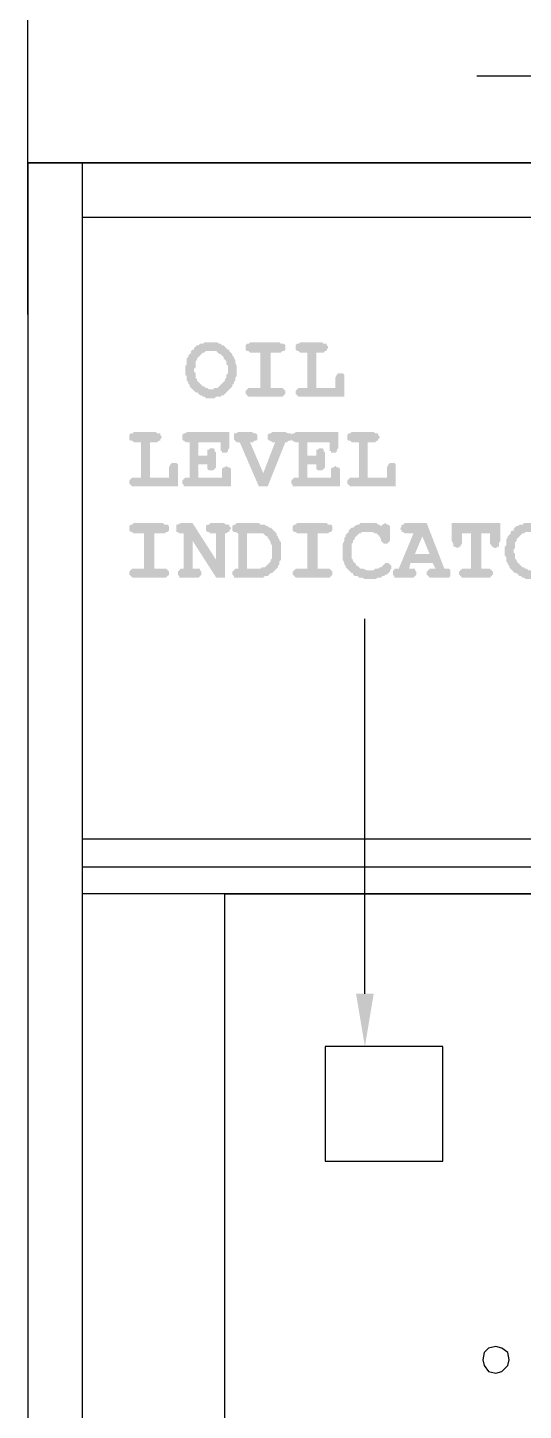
# Model space of a CAD drawing. Header units: feet. Extents: x -99009 to 3252343, y -11094690 to 9035152.
# Drawn here: x 1669927 to 1670157, y -1051098 to -1050455 of the extents above; entities that cross this region are included whole.
import ezdxf

# ---------------------------------------------------------------- set-up
doc = ezdxf.new("R2010")
doc.units = ezdxf.units.FT
doc.linetypes.add('Continous', pattern=[0])
doc.layers.add('BOR', color=6, linetype='Continous')

msp = doc.modelspace()

# ---------------------------------------------------------------- hatches: boundary and pattern name
at = {"layer": 'BOR', "ltscale": 5}
for points in [[(1670012.53137, -1050601.33949), (1670009.11443, -1050601.33949), (1670008.43104, -1050602.02287), (1670007.06427, -1050602.02287), (1670006.38088, -1050602.70626), (1670005.6975, -1050602.70626), (1670005.01411, -1050603.38965), (1670004.33072, -1050604.07303), (1670004.33072, -1050604.75642), (1670003.64733, -1050604.75642), (1670012.53137, -1050605.43981), (1670014.58153, -1050605.43981), (1670015.26491, -1050606.1232), (1670015.9483, -1050606.80658), (1670016.63169, -1050606.80658), (1670017.31507, -1050607.48997), (1670017.99846, -1050608.17336), (1670017.99846, -1050608.85674), (1670018.68185, -1050609.54013), (1670019.36524, -1050610.22352), (1670019.36524, -1050611.59029), (1670020.04862, -1050612.27368), (1670020.04862, -1050614.32384), (1670020.04862, -1050615.69061), (1670019.36524, -1050616.374), (1670019.36524, -1050617.74077), (1670018.68185, -1050618.42416), (1670018.68185, -1050619.10755), (1670017.99846, -1050619.79093), (1670017.31507, -1050620.47432), (1670016.63169, -1050621.15771), (1670015.9483, -1050621.8411), (1670015.26491, -1050622.52448), (1670013.89814, -1050622.52448), (1670013.21475, -1050623.20787), (1670012.53137, -1050623.20787), (1670020.73201, -1050623.20787), (1670021.4154, -1050622.52448), (1670022.09878, -1050621.8411), (1670022.09878, -1050621.15771), (1670022.78217, -1050620.47432), (1670022.78217, -1050619.79093), (1670023.46556, -1050619.10755), (1670023.46556, -1050617.74077), (1670024.14894, -1050617.05739), (1670024.14894, -1050612.27368), (1670023.46556, -1050610.9069), (1670023.46556, -1050609.54013), (1670022.78217, -1050608.85674), (1670022.78217, -1050608.17336), (1670022.09878, -1050607.48997), (1670022.09878, -1050606.80658), (1670021.4154, -1050606.1232), (1670020.73201, -1050605.43981), (1670020.73201, -1050604.75642), (1670020.04862, -1050604.75642), (1670019.36524, -1050604.07303), (1670018.68185, -1050603.38965), (1670017.99846, -1050602.70626), (1670017.31507, -1050602.70626), (1670016.63169, -1050602.02287), (1670015.9483, -1050602.02287), (1670015.26491, -1050601.33949), (1670013.21475, -1050601.33949)], [(1670030.98281, -1050601.33949), (1670030.29943, -1050601.33949), (1670029.61604, -1050602.02287), (1670028.93265, -1050602.02287), (1670028.24927, -1050602.70626), (1670028.24927, -1050604.07303), (1670028.24927, -1050604.75642), (1670028.93265, -1050605.43981), (1670029.61604, -1050605.43981), (1670030.29943, -1050606.1232), (1670035.08314, -1050606.1232), (1670035.08314, -1050622.52448), (1670029.61604, -1050622.52448), (1670028.93265, -1050623.20787), (1670028.24927, -1050623.89126), (1670028.24927, -1050624.57464), (1670028.24927, -1050625.25803), (1670028.93265, -1050625.94142), (1670029.61604, -1050626.6248), (1670045.33394, -1050626.6248), (1670046.01733, -1050625.94142), (1670046.70071, -1050625.25803), (1670046.70071, -1050624.57464), (1670046.70071, -1050623.89126), (1670046.01733, -1050623.20787), (1670045.33394, -1050622.52448), (1670039.86685, -1050622.52448), (1670039.86685, -1050606.1232), (1670044.65055, -1050606.1232), (1670045.33394, -1050605.43981), (1670046.01733, -1050605.43981), (1670046.70071, -1050604.75642), (1670046.70071, -1050602.70626), (1670046.01733, -1050602.02287), (1670044.65055, -1050602.02287), (1670043.96717, -1050601.33949)], [(1670054.21797, -1050601.33949), (1670053.53458, -1050601.33949), (1670052.8512, -1050602.02287), (1670052.16781, -1050602.02287), (1670051.48442, -1050602.70626), (1670051.48442, -1050604.07303), (1670051.48442, -1050604.75642), (1670052.16781, -1050605.43981), (1670052.8512, -1050605.43981), (1670053.53458, -1050606.1232), (1670056.95152, -1050606.1232), (1670056.95152, -1050622.52448), (1670061.05184, -1050622.52448), (1670061.05184, -1050606.1232), (1670064.46878, -1050606.1232), (1670065.15216, -1050605.43981), (1670065.83555, -1050605.43981), (1670065.83555, -1050604.75642), (1670066.51894, -1050604.07303), (1670066.51894, -1050603.38965), (1670065.83555, -1050602.70626), (1670065.83555, -1050602.02287), (1670064.46878, -1050602.02287), (1670063.78539, -1050601.33949)], [(1670003.64733, -1050604.75642), (1670002.96395, -1050605.43981), (1670002.96395, -1050606.1232), (1670002.28056, -1050606.80658), (1670001.59717, -1050607.48997), (1670001.59717, -1050608.17336), (1670000.91379, -1050608.85674), (1670000.91379, -1050611.59029), (1670000.2304, -1050612.27368), (1670000.2304, -1050616.374), (1670000.91379, -1050617.05739), (1670000.91379, -1050619.10755), (1670001.59717, -1050619.79093), (1670001.59717, -1050620.47432), (1670002.28056, -1050621.15771), (1670002.28056, -1050621.8411), (1670002.96395, -1050622.52448), (1670003.64733, -1050623.20787), (1670004.33072, -1050623.89126), (1670005.01411, -1050624.57464), (1670005.6975, -1050624.57464), (1670006.38088, -1050625.25803), (1670007.06427, -1050625.94142), (1670007.74766, -1050625.94142), (1670008.43104, -1050626.6248), (1670009.11443, -1050626.6248), (1670009.79782, -1050627.30819), (1670013.89814, -1050627.30819), (1670014.58153, -1050626.6248), (1670016.63169, -1050626.6248), (1670017.31507, -1050625.94142), (1670017.99846, -1050625.94142), (1670018.68185, -1050625.25803), (1670019.36524, -1050624.57464), (1670020.04862, -1050623.89126), (1670020.73201, -1050623.20787), (1670011.16459, -1050623.20787), (1670010.4812, -1050622.52448), (1670009.79782, -1050622.52448), (1670009.11443, -1050621.8411), (1670008.43104, -1050621.8411), (1670007.74766, -1050621.15771), (1670007.06427, -1050620.47432), (1670006.38088, -1050619.79093), (1670005.6975, -1050619.10755), (1670005.6975, -1050618.42416), (1670005.01411, -1050617.74077), (1670005.01411, -1050615.69061), (1670004.33072, -1050615.00723), (1670004.33072, -1050613.64045), (1670005.01411, -1050612.95707), (1670005.01411, -1050610.22352), (1670005.6975, -1050609.54013), (1670005.6975, -1050608.85674), (1670006.38088, -1050608.17336), (1670007.06427, -1050607.48997), (1670007.74766, -1050606.80658), (1670008.43104, -1050606.1232), (1670009.11443, -1050606.1232), (1670009.79782, -1050605.43981), (1670012.53137, -1050605.43981)], [(1670071.98603, -1050615.69061), (1670071.30265, -1050615.69061), (1670070.61926, -1050616.374), (1670069.93587, -1050617.74077), (1670069.93587, -1050622.52448), (1670052.8512, -1050622.52448), (1670052.16781, -1050623.20787), (1670051.48442, -1050623.89126), (1670051.48442, -1050624.57464), (1670051.48442, -1050625.25803), (1670052.16781, -1050625.94142), (1670052.8512, -1050626.6248), (1670074.03619, -1050626.6248), (1670074.03619, -1050616.374), (1670073.35281, -1050615.69061)], [(1669976.99524, -1050643.02609), (1669976.31185, -1050643.02609), (1669975.62847, -1050643.70948), (1669974.94508, -1050643.70948), (1669974.26169, -1050644.39287), (1669974.26169, -1050645.75964), (1669974.26169, -1050646.44303), (1669974.94508, -1050647.12641), (1669975.62847, -1050647.12641), (1669976.31185, -1050647.8098), (1669979.72879, -1050647.8098), (1669979.72879, -1050664.21109), (1669983.82911, -1050664.21109), (1669983.82911, -1050647.8098), (1669987.24605, -1050647.8098), (1669987.92943, -1050647.12641), (1669988.61282, -1050647.12641), (1669988.61282, -1050646.44303), (1669989.29621, -1050645.75964), (1669989.29621, -1050645.07625), (1669988.61282, -1050644.39287), (1669988.61282, -1050643.70948), (1669987.24605, -1050643.70948), (1669986.56266, -1050643.02609)], [(1670001.59717, -1050643.02609), (1670000.91379, -1050643.02609), (1670000.2304, -1050643.70948), (1669999.54701, -1050643.70948), (1669998.86363, -1050644.39287), (1669998.86363, -1050645.75964), (1669998.86363, -1050646.44303), (1669999.54701, -1050647.12641), (1670000.91379, -1050647.8098), (1670016.63169, -1050647.8098), (1670016.63169, -1050651.91012), (1670017.31507, -1050651.91012), (1670017.31507, -1050652.59351), (1670019.36524, -1050652.59351), (1670020.04862, -1050651.91012), (1670020.04862, -1050651.22674), (1670020.73201, -1050650.54335), (1670020.73201, -1050643.02609)], [(1670025.51572, -1050643.02609), (1670024.83233, -1050643.02609), (1670023.46556, -1050643.70948), (1670022.78217, -1050643.70948), (1670022.78217, -1050645.75964), (1670022.78217, -1050646.44303), (1670023.46556, -1050647.12641), (1670024.14894, -1050647.8098), (1670025.51572, -1050647.8098), (1670034.39975, -1050668.31141), (1670036.44991, -1050662.16093), (1670030.29943, -1050647.8098), (1670031.6662, -1050647.8098), (1670032.34959, -1050647.12641), (1670033.03298, -1050647.12641), (1670033.71636, -1050646.44303), (1670033.71636, -1050644.39287), (1670033.03298, -1050643.70948), (1670032.34959, -1050643.70948), (1670030.98281, -1050643.02609)], [(1670041.23362, -1050643.02609), (1670040.55023, -1050643.02609), (1670039.86685, -1050643.70948), (1670039.18346, -1050643.70948), (1670038.50007, -1050644.39287), (1670038.50007, -1050645.75964), (1670038.50007, -1050646.44303), (1670039.18346, -1050647.12641), (1670039.86685, -1050647.12641), (1670040.55023, -1050647.8098), (1670041.91701, -1050647.8098), (1670036.44991, -1050662.16093), (1670034.39975, -1050668.31141), (1670038.50007, -1050668.31141), (1670046.70071, -1050647.8098), (1670047.3841, -1050647.8098), (1670048.06749, -1050647.12641), (1670049.43426, -1050647.12641), (1670049.43426, -1050643.70948), (1670048.06749, -1050643.70948), (1670046.70071, -1050643.02609)], [(1670052.16781, -1050643.02609), (1670051.48442, -1050643.02609), (1670050.80104, -1050643.70948), (1670050.11765, -1050643.70948), (1670049.43426, -1050644.39287), (1670049.43426, -1050645.75964), (1670049.43426, -1050646.44303), (1670050.11765, -1050647.12641), (1670051.48442, -1050647.8098), (1670067.20232, -1050647.8098), (1670067.20232, -1050651.91012), (1670067.88571, -1050651.91012), (1670067.88571, -1050652.59351), (1670069.93587, -1050652.59351), (1670070.61926, -1050651.91012), (1670070.61926, -1050651.22674), (1670071.30265, -1050650.54335), (1670071.30265, -1050643.02609)], [(1670078.13652, -1050643.02609), (1670077.45313, -1050643.02609), (1670076.76974, -1050643.70948), (1670076.08636, -1050643.70948), (1670075.40297, -1050644.39287), (1670075.40297, -1050645.75964), (1670075.40297, -1050646.44303), (1670076.08636, -1050647.12641), (1670076.76974, -1050647.12641), (1670077.45313, -1050647.8098), (1670080.87006, -1050647.8098), (1670080.87006, -1050664.21109), (1670084.97039, -1050664.21109), (1670084.97039, -1050647.8098), (1670088.38732, -1050647.8098), (1670089.07071, -1050647.12641), (1670089.7541, -1050647.12641), (1670089.7541, -1050646.44303), (1670090.43748, -1050645.75964), (1670090.43748, -1050645.07625), (1670089.7541, -1050644.39287), (1670089.7541, -1050643.70948), (1670088.38732, -1050643.70948), (1670087.70393, -1050643.02609)], [(1670002.28056, -1050647.8098), (1670002.28056, -1050664.21109), (1670006.38088, -1050664.21109), (1670006.38088, -1050658.06061), (1670010.4812, -1050658.06061), (1670006.38088, -1050653.96028), (1670006.38088, -1050647.8098), (1670016.63169, -1050647.8098)], [(1670012.53137, -1050650.54335), (1670011.84798, -1050650.54335), (1670011.16459, -1050651.22674), (1670010.4812, -1050651.22674), (1670010.4812, -1050653.96028), (1670006.38088, -1050653.96028), (1670010.4812, -1050658.06061), (1670010.4812, -1050660.11077), (1670011.16459, -1050660.79415), (1670013.21475, -1050660.79415), (1670013.89814, -1050660.11077), (1670014.58153, -1050659.42738), (1670014.58153, -1050652.59351), (1670013.89814, -1050651.91012), (1670013.89814, -1050651.22674), (1670013.21475, -1050650.54335)], [(1670052.8512, -1050647.8098), (1670052.8512, -1050664.21109), (1670056.95152, -1050664.21109), (1670056.95152, -1050658.06061), (1670061.05184, -1050658.06061), (1670056.95152, -1050653.96028), (1670056.95152, -1050647.8098), (1670067.20232, -1050647.8098)], [(1670063.102, -1050650.54335), (1670062.41862, -1050650.54335), (1670061.73523, -1050651.22674), (1670061.05184, -1050651.22674), (1670061.05184, -1050653.96028), (1670056.95152, -1050653.96028), (1670061.05184, -1050658.06061), (1670061.05184, -1050660.11077), (1670061.73523, -1050660.79415), (1670063.78539, -1050660.79415), (1670064.46878, -1050660.11077), (1670065.15216, -1050659.42738), (1670065.15216, -1050652.59351), (1670064.46878, -1050651.91012), (1670064.46878, -1050651.22674), (1670063.78539, -1050650.54335)], [(1669994.7633, -1050657.37722), (1669994.07992, -1050657.37722), (1669993.39653, -1050658.06061), (1669992.71314, -1050659.42738), (1669992.71314, -1050664.21109), (1669975.62847, -1050664.21109), (1669974.94508, -1050664.89448), (1669974.26169, -1050665.57786), (1669974.26169, -1050666.26125), (1669974.26169, -1050666.94464), (1669974.94508, -1050667.62802), (1669975.62847, -1050668.31141), (1669996.81346, -1050668.31141), (1669996.81346, -1050658.06061), (1669996.13008, -1050657.37722)], [(1670019.36524, -1050658.74399), (1670018.68185, -1050659.42738), (1670017.99846, -1050659.42738), (1670017.31507, -1050660.11077), (1670017.31507, -1050664.21109), (1670000.2304, -1050664.21109), (1669999.54701, -1050664.89448), (1669998.86363, -1050665.57786), (1669998.86363, -1050666.26125), (1669998.86363, -1050666.94464), (1669999.54701, -1050667.62802), (1669999.54701, -1050668.31141), (1670021.4154, -1050668.31141), (1670021.4154, -1050660.11077), (1670020.73201, -1050659.42738), (1670020.04862, -1050659.42738)], [(1670069.93587, -1050658.74399), (1670069.25249, -1050659.42738), (1670068.5691, -1050659.42738), (1670067.88571, -1050660.11077), (1670067.88571, -1050664.21109), (1670050.80104, -1050664.21109), (1670050.11765, -1050664.89448), (1670049.43426, -1050665.57786), (1670049.43426, -1050666.26125), (1670049.43426, -1050666.94464), (1670050.11765, -1050667.62802), (1670050.11765, -1050668.31141), (1670071.98603, -1050668.31141), (1670071.98603, -1050660.11077), (1670071.30265, -1050659.42738), (1670070.61926, -1050659.42738)], [(1670095.90458, -1050657.37722), (1670095.22119, -1050657.37722), (1670094.5378, -1050658.06061), (1670093.85442, -1050659.42738), (1670093.85442, -1050664.21109), (1670076.76974, -1050664.21109), (1670076.08636, -1050664.89448), (1670075.40297, -1050665.57786), (1670075.40297, -1050666.26125), (1670075.40297, -1050666.94464), (1670076.08636, -1050667.62802), (1670076.76974, -1050668.31141), (1670097.95474, -1050668.31141), (1670097.95474, -1050658.06061), (1670097.27135, -1050657.37722)], [(1669976.99524, -1050685.39609), (1669976.31185, -1050685.39609), (1669975.62847, -1050686.07947), (1669974.94508, -1050686.07947), (1669974.26169, -1050686.76286), (1669974.26169, -1050688.12963), (1669974.26169, -1050688.81302), (1669974.94508, -1050689.49641), (1669975.62847, -1050689.49641), (1669976.31185, -1050690.1798), (1669981.09556, -1050690.1798), (1669981.09556, -1050706.58108), (1669975.62847, -1050706.58108), (1669974.94508, -1050707.26447), (1669974.26169, -1050707.94786), (1669974.26169, -1050708.63124), (1669974.26169, -1050709.31463), (1669974.94508, -1050709.99802), (1669975.62847, -1050710.68141), (1669991.34637, -1050710.68141), (1669992.02976, -1050709.99802), (1669992.71314, -1050709.31463), (1669992.71314, -1050708.63124), (1669992.71314, -1050707.94786), (1669992.02976, -1050707.26447), (1669991.34637, -1050706.58108), (1669985.87927, -1050706.58108), (1669985.87927, -1050690.1798), (1669990.66298, -1050690.1798), (1669991.34637, -1050689.49641), (1669992.02976, -1050689.49641), (1669992.71314, -1050688.81302), (1669992.71314, -1050686.76286), (1669992.02976, -1050686.07947), (1669990.66298, -1050686.07947), (1669989.97959, -1050685.39609)], [(1669998.86363, -1050685.39609), (1669998.18024, -1050685.39609), (1669996.81346, -1050686.07947), (1669996.13008, -1050686.07947), (1669996.13008, -1050688.12963), (1669996.13008, -1050689.49641), (1669996.81346, -1050689.49641), (1669997.49685, -1050690.1798), (1669999.54701, -1050690.1798), (1670003.64733, -1050693.59673), (1670014.58153, -1050710.68141), (1670014.58153, -1050702.48076), (1670003.64733, -1050685.39609)], [(1670012.53137, -1050685.39609), (1670011.84798, -1050685.39609), (1670011.16459, -1050686.07947), (1670010.4812, -1050686.07947), (1670009.79782, -1050686.76286), (1670009.79782, -1050688.12963), (1670009.79782, -1050688.81302), (1670010.4812, -1050689.49641), (1670011.16459, -1050689.49641), (1670011.84798, -1050690.1798), (1670014.58153, -1050690.1798), (1670014.58153, -1050710.68141), (1670018.68185, -1050710.68141), (1670018.68185, -1050690.1798), (1670019.36524, -1050690.1798), (1670020.04862, -1050689.49641), (1670020.73201, -1050689.49641), (1670020.73201, -1050688.81302), (1670021.4154, -1050688.12963), (1670021.4154, -1050687.44625), (1670020.73201, -1050686.76286), (1670020.73201, -1050686.07947), (1670019.36524, -1050686.07947), (1670017.99846, -1050685.39609)], [(1670024.83233, -1050685.39609), (1670024.14894, -1050685.39609), (1670023.46556, -1050686.07947), (1670022.78217, -1050686.07947), (1670022.09878, -1050686.76286), (1670022.09878, -1050688.12963), (1670022.09878, -1050688.81302), (1670022.78217, -1050689.49641), (1670023.46556, -1050689.49641), (1670024.83233, -1050690.1798), (1670036.44991, -1050690.1798), (1670037.1333, -1050690.86318), (1670037.81668, -1050691.54657), (1670038.50007, -1050691.54657), (1670038.50007, -1050692.22996), (1670039.18346, -1050692.91334), (1670039.86685, -1050694.28012), (1670039.86685, -1050694.9635), (1670040.55023, -1050695.64689), (1670040.55023, -1050701.79737), (1670039.86685, -1050702.48076), (1670039.86685, -1050703.16415), (1670039.18346, -1050703.84754), (1670038.50007, -1050704.53092), (1670037.81668, -1050705.21431), (1670037.1333, -1050705.8977), (1670035.76652, -1050705.8977), (1670035.08314, -1050706.58108), (1670023.46556, -1050706.58108), (1670022.78217, -1050707.26447), (1670022.09878, -1050707.94786), (1670022.09878, -1050708.63124), (1670022.09878, -1050709.31463), (1670022.78217, -1050709.99802), (1670022.78217, -1050710.68141), (1670036.44991, -1050710.68141), (1670037.1333, -1050709.99802), (1670038.50007, -1050709.99802), (1670039.18346, -1050709.31463), (1670039.86685, -1050708.63124), (1670040.55023, -1050708.63124), (1670041.23362, -1050707.94786), (1670041.91701, -1050707.26447), (1670042.60039, -1050706.58108), (1670043.28378, -1050705.8977), (1670043.28378, -1050705.21431), (1670043.96717, -1050704.53092), (1670043.96717, -1050703.16415), (1670044.65055, -1050702.48076), (1670044.65055, -1050694.28012), (1670043.96717, -1050693.59673), (1670043.96717, -1050692.91334), (1670043.28378, -1050692.22996), (1670043.28378, -1050691.54657), (1670042.60039, -1050690.86318), (1670042.60039, -1050690.1798), (1670041.91701, -1050689.49641), (1670041.23362, -1050688.81302), (1670040.55023, -1050688.12963), (1670039.86685, -1050687.44625), (1670039.18346, -1050687.44625), (1670038.50007, -1050686.76286), (1670037.81668, -1050686.76286), (1670037.1333, -1050686.07947), (1670035.08314, -1050686.07947), (1670034.39975, -1050685.39609), (1670033.71636, -1050685.39609)], [(1670052.8512, -1050685.39609), (1670052.16781, -1050685.39609), (1670051.48442, -1050686.07947), (1670050.80104, -1050686.07947), (1670050.11765, -1050686.76286), (1670050.11765, -1050688.12963), (1670050.11765, -1050688.81302), (1670050.80104, -1050689.49641), (1670051.48442, -1050689.49641), (1670052.16781, -1050690.1798), (1670056.95152, -1050690.1798), (1670056.95152, -1050706.58108), (1670051.48442, -1050706.58108), (1670050.80104, -1050707.26447), (1670050.11765, -1050707.94786), (1670050.11765, -1050708.63124), (1670050.11765, -1050709.31463), (1670050.80104, -1050709.99802), (1670051.48442, -1050710.68141), (1670067.20232, -1050710.68141), (1670067.88571, -1050709.99802), (1670068.5691, -1050709.31463), (1670068.5691, -1050708.63124), (1670068.5691, -1050707.94786), (1670067.88571, -1050707.26447), (1670067.20232, -1050706.58108), (1670061.73523, -1050706.58108), (1670061.73523, -1050690.1798), (1670066.51894, -1050690.1798), (1670067.20232, -1050689.49641), (1670067.88571, -1050689.49641), (1670068.5691, -1050688.81302), (1670068.5691, -1050686.76286), (1670067.88571, -1050686.07947), (1670066.51894, -1050686.07947), (1670065.83555, -1050685.39609)], [(1670093.17103, -1050685.39609), (1670091.80426, -1050686.07947), (1670091.12087, -1050686.76286), (1670078.8199, -1050686.76286), (1670078.13652, -1050687.44625), (1670077.45313, -1050687.44625), (1670076.76974, -1050688.12963), (1670076.08636, -1050688.81302), (1670084.97039, -1050689.49641), (1670087.02055, -1050689.49641), (1670088.38732, -1050690.1798), (1670089.07071, -1050690.1798), (1670089.7541, -1050690.86318), (1670090.43748, -1050691.54657), (1670091.12087, -1050692.91334), (1670091.12087, -1050693.59673), (1670091.80426, -1050694.28012), (1670092.48764, -1050694.9635), (1670093.85442, -1050694.9635), (1670094.5378, -1050694.28012), (1670095.22119, -1050693.59673), (1670095.22119, -1050686.76286), (1670094.5378, -1050686.07947), (1670093.85442, -1050686.07947)], [(1670084.97039, -1050685.39609), (1670081.55345, -1050685.39609), (1670080.87006, -1050686.07947), (1670080.18668, -1050686.07947), (1670078.8199, -1050686.76286), (1670091.12087, -1050686.76286), (1670090.43748, -1050686.07947), (1670089.7541, -1050686.07947), (1670089.07071, -1050685.39609), (1670085.65377, -1050685.39609)], [(1670103.42184, -1050685.39609), (1670102.05506, -1050685.39609), (1670101.37167, -1050686.07947), (1670100.68829, -1050686.07947), (1670100.68829, -1050686.76286), (1670100.0049, -1050688.12963), (1670100.68829, -1050688.81302), (1670100.68829, -1050689.49641), (1670101.37167, -1050689.49641), (1670102.05506, -1050690.1798), (1670106.15538, -1050690.1798), (1670110.25571, -1050691.54657), (1670113.67264, -1050699.74721), (1670106.83877, -1050699.74721), (1670115.03941, -1050703.84754), (1670116.40619, -1050706.58108), (1670113.67264, -1050706.58108), (1670112.98925, -1050707.26447), (1670112.30587, -1050707.94786), (1670112.30587, -1050708.63124), (1670112.30587, -1050709.31463), (1670112.98925, -1050709.99802), (1670113.67264, -1050710.68141), (1670122.55667, -1050710.68141), (1670123.24006, -1050709.99802), (1670123.24006, -1050707.26447), (1670122.55667, -1050706.58108), (1670120.50651, -1050706.58108), (1670112.30587, -1050685.39609)], [(1670123.92345, -1050685.39609), (1670123.92345, -1050693.59673), (1670124.60683, -1050694.9635), (1670124.60683, -1050696.33028), (1670125.29022, -1050696.33028), (1670126.65699, -1050697.01367), (1670127.34038, -1050696.33028), (1670128.02377, -1050696.33028), (1670128.02377, -1050695.64689), (1670128.70715, -1050694.9635), (1670128.70715, -1050690.1798), (1670132.80748, -1050690.1798), (1670146.47522, -1050685.39609)], [(1670146.47522, -1050685.39609), (1670132.80748, -1050690.1798), (1670141.69151, -1050690.1798), (1670141.69151, -1050694.9635), (1670142.37489, -1050695.64689), (1670142.37489, -1050696.33028), (1670143.05828, -1050696.33028), (1670143.74167, -1050697.01367), (1670144.42506, -1050697.01367), (1670145.10844, -1050696.33028), (1670145.79183, -1050696.33028), (1670145.79183, -1050694.9635), (1670146.47522, -1050693.59673)], [(1670160.82634, -1050685.39609), (1670157.40941, -1050685.39609), (1670156.72602, -1050686.07947), (1670155.35925, -1050686.07947), (1670154.67586, -1050686.76286), (1670153.99247, -1050686.76286), (1670153.30909, -1050687.44625), (1670152.6257, -1050688.12963), (1670152.6257, -1050688.81302), (1670151.94231, -1050688.81302), (1670160.82634, -1050689.49641), (1670162.8765, -1050689.49641), (1670163.55989, -1050690.1798), (1670164.24328, -1050690.86318), (1670164.92666, -1050690.86318), (1670165.61005, -1050691.54657), (1670166.29344, -1050692.22996), (1670166.29344, -1050692.91334), (1670166.97683, -1050693.59673), (1670167.66021, -1050694.28012), (1670167.66021, -1050695.64689), (1670168.3436, -1050696.33028), (1670168.3436, -1050698.38044), (1670168.3436, -1050699.74721), (1670167.66021, -1050700.4306), (1670167.66021, -1050701.79737), (1670166.97683, -1050702.48076), (1670166.97683, -1050703.16415), (1670166.29344, -1050703.84754), (1670165.61005, -1050704.53092), (1670164.92666, -1050705.21431), (1670164.24328, -1050705.8977), (1670163.55989, -1050706.58108), (1670162.19312, -1050706.58108), (1670161.50973, -1050707.26447), (1670160.82634, -1050707.26447), (1670169.02699, -1050707.26447), (1670169.71037, -1050706.58108), (1670170.39376, -1050705.8977), (1670170.39376, -1050705.21431), (1670171.07715, -1050704.53092), (1670171.07715, -1050703.84754), (1670171.76053, -1050703.16415), (1670171.76053, -1050701.79737), (1670172.44392, -1050701.11399), (1670172.44392, -1050696.33028), (1670171.76053, -1050694.9635), (1670171.76053, -1050693.59673), (1670171.07715, -1050692.91334), (1670171.07715, -1050692.22996), (1670170.39376, -1050691.54657), (1670170.39376, -1050690.86318), (1670169.71037, -1050690.1798), (1670169.02699, -1050689.49641), (1670169.02699, -1050688.81302), (1670168.3436, -1050688.81302), (1670167.66021, -1050688.12963), (1670166.97683, -1050687.44625), (1670166.29344, -1050686.76286), (1670165.61005, -1050686.76286), (1670164.92666, -1050686.07947), (1670164.24328, -1050686.07947), (1670163.55989, -1050685.39609), (1670161.50973, -1050685.39609)], [(1669999.54701, -1050690.1798), (1669999.54701, -1050706.58108), (1669998.18024, -1050706.58108), (1669997.49685, -1050707.26447), (1669996.81346, -1050707.94786), (1669996.81346, -1050708.63124), (1669996.81346, -1050709.31463), (1669997.49685, -1050709.99802), (1669997.49685, -1050710.68141), (1670006.38088, -1050710.68141), (1670007.06427, -1050709.99802), (1670007.74766, -1050709.31463), (1670007.74766, -1050708.63124), (1670007.74766, -1050707.94786), (1670007.06427, -1050707.26447), (1670007.06427, -1050706.58108), (1670003.64733, -1050706.58108), (1670003.64733, -1050693.59673)], [(1670024.83233, -1050690.1798), (1670024.83233, -1050706.58108), (1670024.14894, -1050706.58108), (1670028.93265, -1050706.58108), (1670028.93265, -1050690.1798), (1670033.03298, -1050690.1798)], [(1670076.08636, -1050688.81302), (1670076.08636, -1050689.49641), (1670075.40297, -1050690.1798), (1670074.71958, -1050690.86318), (1670074.71958, -1050691.54657), (1670074.03619, -1050692.22996), (1670074.03619, -1050693.59673), (1670073.35281, -1050694.9635), (1670073.35281, -1050702.48076), (1670074.03619, -1050703.84754), (1670074.03619, -1050704.53092), (1670074.71958, -1050705.21431), (1670074.71958, -1050705.8977), (1670075.40297, -1050706.58108), (1670076.08636, -1050707.26447), (1670085.65377, -1050707.26447), (1670084.287, -1050707.26447), (1670082.92023, -1050706.58108), (1670081.55345, -1050706.58108), (1670080.87006, -1050705.8977), (1670080.18668, -1050705.21431), (1670079.50329, -1050705.21431), (1670079.50329, -1050704.53092), (1670078.8199, -1050703.84754), (1670078.13652, -1050703.16415), (1670078.13652, -1050702.48076), (1670077.45313, -1050701.79737), (1670077.45313, -1050697.01367), (1670077.45313, -1050694.9635), (1670078.13652, -1050694.28012), (1670078.13652, -1050693.59673), (1670078.8199, -1050692.91334), (1670078.8199, -1050692.22996), (1670079.50329, -1050691.54657), (1670080.18668, -1050690.86318), (1670080.87006, -1050690.1798), (1670081.55345, -1050690.1798), (1670082.23684, -1050689.49641), (1670084.97039, -1050689.49641)], [(1670106.15538, -1050690.1798), (1670099.32151, -1050706.58108), (1670097.27135, -1050706.58108), (1670097.27135, -1050707.26447), (1670096.58797, -1050707.26447), (1670096.58797, -1050708.63124), (1670096.58797, -1050709.31463), (1670097.27135, -1050709.99802), (1670097.27135, -1050710.68141), (1670106.15538, -1050710.68141), (1670106.83877, -1050709.99802), (1670107.52216, -1050709.31463), (1670107.52216, -1050708.63124), (1670107.52216, -1050707.94786), (1670106.83877, -1050707.26447), (1670106.83877, -1050706.58108), (1670104.10522, -1050706.58108), (1670104.78861, -1050703.84754), (1670115.03941, -1050703.84754), (1670106.83877, -1050699.74721), (1670110.25571, -1050691.54657)], [(1670132.80748, -1050690.1798), (1670132.80748, -1050706.58108), (1670128.70715, -1050706.58108), (1670128.02377, -1050707.26447), (1670127.34038, -1050707.94786), (1670127.34038, -1050708.63124), (1670127.34038, -1050709.31463), (1670128.02377, -1050709.99802), (1670128.70715, -1050710.68141), (1670141.69151, -1050710.68141), (1670142.37489, -1050709.99802), (1670143.05828, -1050709.31463), (1670143.05828, -1050708.63124), (1670143.05828, -1050707.94786), (1670142.37489, -1050707.26447), (1670141.69151, -1050706.58108), (1670137.59119, -1050706.58108), (1670137.59119, -1050690.1798), (1670141.69151, -1050690.1798)], [(1670151.94231, -1050688.81302), (1670151.25893, -1050689.49641), (1670151.25893, -1050690.1798), (1670150.57554, -1050690.86318), (1670149.89215, -1050691.54657), (1670149.89215, -1050692.22996), (1670149.20876, -1050692.91334), (1670149.20876, -1050695.64689), (1670148.52538, -1050696.33028), (1670148.52538, -1050700.4306), (1670149.20876, -1050701.11399), (1670149.20876, -1050703.16415), (1670149.89215, -1050703.84754), (1670149.89215, -1050704.53092), (1670150.57554, -1050705.21431), (1670150.57554, -1050705.8977), (1670151.25893, -1050706.58108), (1670151.94231, -1050707.26447), (1670152.6257, -1050707.94786), (1670153.30909, -1050708.63124), (1670153.99247, -1050708.63124), (1670154.67586, -1050709.31463), (1670155.35925, -1050709.99802), (1670156.04263, -1050709.99802), (1670156.72602, -1050710.68141), (1670157.40941, -1050710.68141), (1670158.0928, -1050711.36479), (1670162.19312, -1050711.36479), (1670162.8765, -1050710.68141), (1670164.92666, -1050710.68141), (1670165.61005, -1050709.99802), (1670166.29344, -1050709.99802), (1670166.97683, -1050709.31463), (1670167.66021, -1050708.63124), (1670168.3436, -1050707.94786), (1670169.02699, -1050707.26447), (1670159.45957, -1050707.26447), (1670158.77618, -1050706.58108), (1670158.0928, -1050706.58108), (1670157.40941, -1050705.8977), (1670156.72602, -1050705.8977), (1670156.04263, -1050705.21431), (1670155.35925, -1050704.53092), (1670154.67586, -1050703.84754), (1670153.99247, -1050703.16415), (1670153.99247, -1050702.48076), (1670153.30909, -1050701.79737), (1670153.30909, -1050699.74721), (1670152.6257, -1050699.06383), (1670152.6257, -1050697.69705), (1670153.30909, -1050697.01367), (1670153.30909, -1050694.28012), (1670153.99247, -1050693.59673), (1670153.99247, -1050692.91334), (1670154.67586, -1050692.22996), (1670155.35925, -1050691.54657), (1670156.04263, -1050690.86318), (1670156.72602, -1050690.1798), (1670157.40941, -1050690.1798), (1670158.0928, -1050689.49641), (1670160.82634, -1050689.49641)], [(1670093.85442, -1050703.84754), (1670093.17103, -1050703.84754), (1670092.48764, -1050704.53092), (1670091.80426, -1050705.21431), (1670091.12087, -1050705.8977), (1670090.43748, -1050705.8977), (1670089.7541, -1050706.58108), (1670088.38732, -1050706.58108), (1670087.70393, -1050707.26447), (1670076.08636, -1050707.26447), (1670076.76974, -1050707.94786), (1670077.45313, -1050708.63124), (1670078.13652, -1050708.63124), (1670078.13652, -1050709.31463), (1670078.8199, -1050709.99802), (1670080.18668, -1050709.99802), (1670080.87006, -1050710.68141), (1670082.23684, -1050710.68141), (1670083.60361, -1050711.36479), (1670088.38732, -1050711.36479), (1670089.7541, -1050710.68141), (1670091.12087, -1050710.68141), (1670091.80426, -1050709.99802), (1670092.48764, -1050709.99802), (1670093.17103, -1050709.31463), (1670093.85442, -1050709.31463), (1670094.5378, -1050708.63124), (1670095.22119, -1050707.94786), (1670095.22119, -1050707.26447), (1670095.90458, -1050706.58108), (1670095.90458, -1050705.8977), (1670095.90458, -1050705.21431), (1670095.22119, -1050704.53092), (1670094.5378, -1050703.84754)]]:
    msp.add_hatch(color=3, dxfattribs=at).paths.add_polyline_path(points)

# ---------------------------------------------------------------- linework, layer by layer
at = {"layer": 'BOR', "color": 3, "ltscale": 5}
msp.add_line((1670135.53949, -1050477.42282, -601.99999), (1670236.53949, -1050477.42282, -430), dxfattribs=at)
at = {"layer": 'BOR', "color": 3, "ltscale": 5, "elevation": -86}
for points in [[(1669927.10799, -1050588.35513), (1669927.10799, -1050312.26679)], [(1669952.39331, -1050517.96627), (1669952.39331, -1052164.92893)], [(1669952.39331, -1050543.25159), (1672405.75262, -1050543.25159)], [(1670083.60361, -1050904.07992), (1670083.60361, -1050729.81624)], [(1672405.75262, -1050832.32429), (1669952.39331, -1050832.32429)], [(1672405.75262, -1050845.30864), (1669952.39331, -1050845.30864)], [(1672405.75262, -1050857.60961), (1669952.39331, -1050857.60961)], [(1670284.51939, -1051525.2787), (1670018.68185, -1051525.2787), (1670018.68185, -1050857.60961), (1670316.63858, -1050857.60961)]]:
    msp.add_lwpolyline(points, dxfattribs=at)
for points in [[(1672430.35455, -1050517.96627), (1669927.10799, -1050517.96627), (1669927.10799, -1052164.92893), (1672430.35455, -1052164.92893)], [(1669927.35455, -1050517.96627), (1672430.35455, -1050517.96627), (1672430.35455, -1052164.96627), (1669927.35455, -1052164.96627)], [(1670119.82312, -1050981.98604), (1670119.82312, -1050928.68186), (1670065.15216, -1050928.68186), (1670065.15216, -1050981.98604)], [(1670150.57554, -1051074.24329), (1670149.89215, -1051070.82635), (1670147.1586, -1051068.77619), (1670144.42506, -1051068.0928), (1670141.00812, -1051068.77619), (1670138.95796, -1051070.82635), (1670138.27457, -1051074.24329), (1670138.95796, -1051076.97683), (1670141.00812, -1051079.71038), (1670144.42506, -1051080.39377), (1670147.1586, -1051079.71038), (1670149.89215, -1051076.97683)]]:
    msp.add_lwpolyline(points, close=True, dxfattribs=at)
at = {"layer": 'BOR', "color": 3, "ltscale": 5}
msp.add_solid([(1670087.70393, -1050904.07992, -86), (1670083.60361, -1050928.68186, -86), (1670079.50329, -1050904.07992, -86)], dxfattribs=at)

doc.saveas('drawing.dxf')
